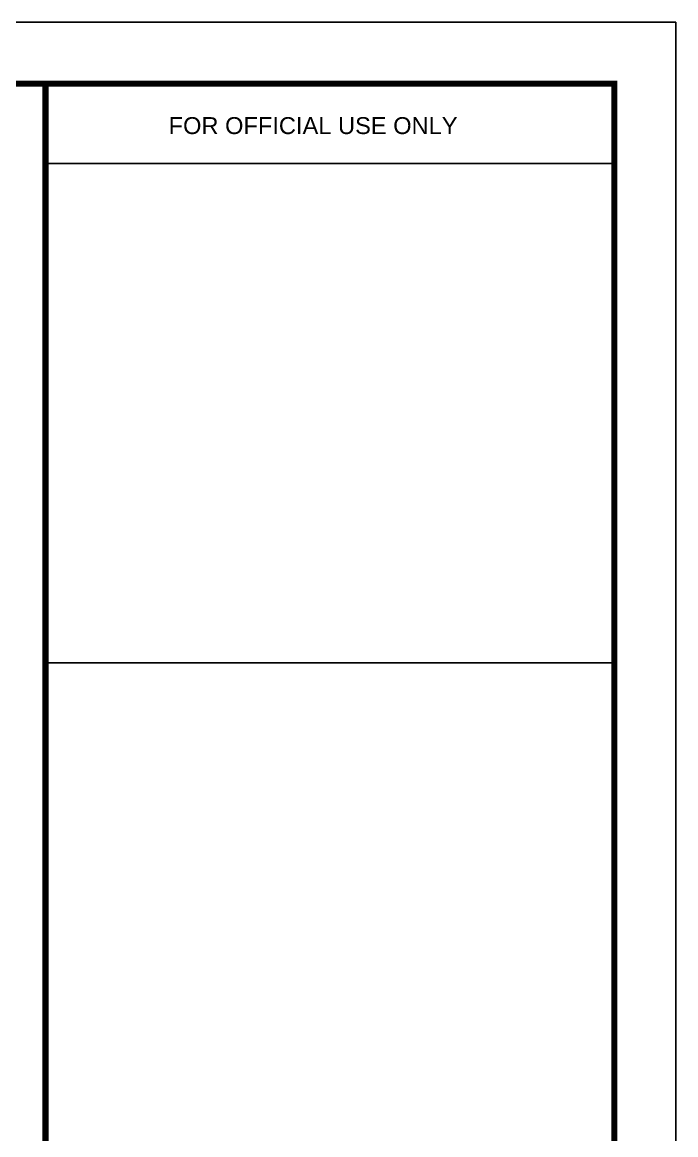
# Model space of a CAD drawing. Header units: inches. Extents: x -5142662 to -4941318, y -3361958 to -3160563.
# Drawn here: x -4997486 to -4996975, y -3260670 to -3259800 of the extents above; entities that cross this region are included whole.
import ezdxf

# ---------------------------------------------------------------- set-up
doc = ezdxf.new("R2010")
doc.units = ezdxf.units.IN
doc.header["$LTSCALE"] = 2
doc.header["$MEASUREMENT"] = 0
doc.layers.get('0').update_dxf_attribs({"linetype": 'CONTINUOUS'})
doc.styles.add('titles', font='arial.ttf')

msp = doc.modelspace()

# ---------------------------------------------------------------- linework, layer by layer
for p, q in [((-4997467.59, -3259910.24), (-4997022.94, -3259910.24)), ((-4997467.59, -3260300.56), (-4997022.94, -3260300.56))]:
    msp.add_line(p, q)
msp.add_lwpolyline([(-5000149.75, -3262044.85), (-5000149.75, -3259799.81), (-4996974.94, -3259799.81), (-4996974.94, -3262044.85)], close=True)
at = {"const_width": 4.8}
msp.add_lwpolyline([(-4997022.94, -3261996.85), (-4997022.94, -3259847.81), (-5000005.75, -3259847.81), (-5000005.75, -3261996.85)], close=True, dxfattribs=at)
msp.add_lwpolyline([(-4997467.59, -3261996.85), (-4997467.59, -3259847.81)], dxfattribs=at)

# ---------------------------------------------------------------- texts
at = {"insert": (-4997371.37, -3259874), "char_height": 13.2283, "attachment_point": 1, "style": 'titles'}
msp.add_mtext('FOR OFFICIAL USE ONLY', dxfattribs=at)

doc.saveas('drawing.dxf')
